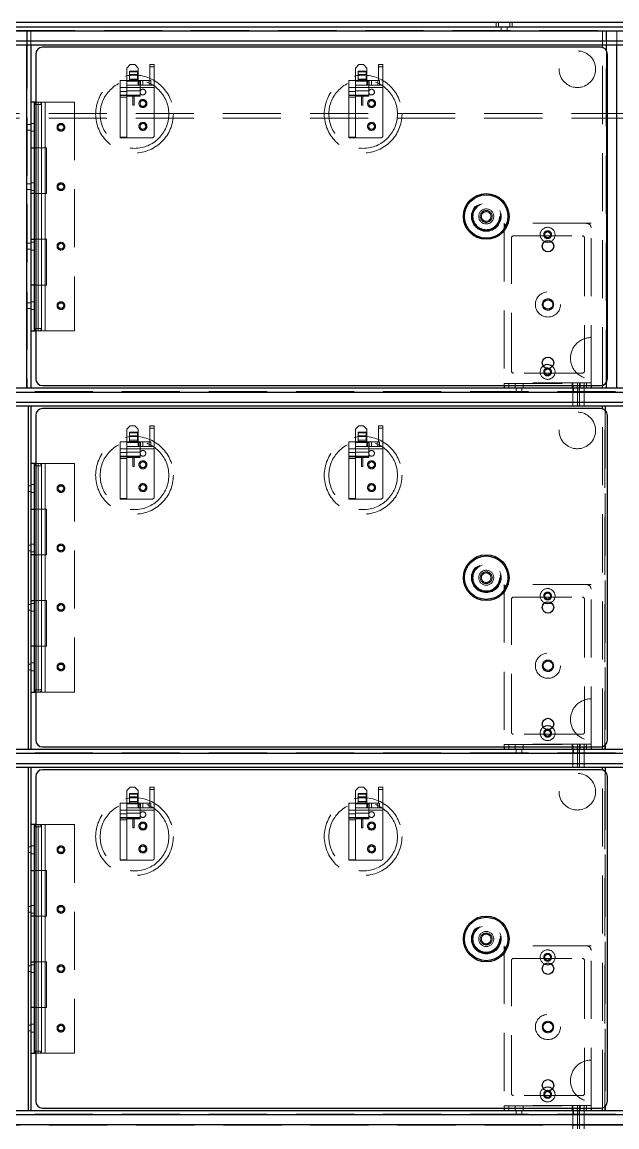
# Model space of a CAD drawing. Header units: millimetres. Extents: x 108 to 5832, y 144 to 4056.
# Drawn here: x 1732 to 1992.1, y 1288.6 to 1771.8 of the extents above; entities that cross this region are included whole.
import ezdxf

# ---------------------------------------------------------------- set-up
doc = ezdxf.new("R2010")
doc.units = ezdxf.units.MM
doc.header["$LTSCALE"] = 20
doc.linetypes.add('HIDDEN', pattern=[1.905, 1.27, -0.635])

msp = doc.modelspace()

# ---------------------------------------------------------------- linework, layer by layer
at = {"color": 7, "linetype": 'Continuous', "lineweight": 25}
for p, q in [((1119.8, 1771.81), (2765.8, 1771.81)), ((1467.8, 1769.81), (2765.8, 1769.81)), ((1469.8, 1761.81), (2759.1, 1761.81)), ((1735.8, 1761.81), (1735.8, 1736.81)), ((1984.95, 1760.81), (1740.95, 1760.81)), ((1985.8, 1760.69), (1985.8, 1761.81)), ((1737.95, 1757.81), (1737.95, 1615.81)), ((1987.95, 1615.81), (1987.95, 1757.81)), ((1735.8, 1736.81), (1735.8, 1716.81)), ((1737.95, 1736.81), (1735.8, 1736.81)), ((1735.8, 1716.81), (1737.95, 1716.81)), ((1735.8, 1716.81), (1735.8, 1696.81)), ((1735.8, 1696.81), (1735.8, 1676.81)), ((1737.95, 1696.81), (1735.8, 1696.81)), ((1735.8, 1676.81), (1737.95, 1676.81)), ((1735.8, 1676.81), (1735.8, 1656.81)), ((1735.8, 1656.81), (1735.8, 1636.81)), ((1737.95, 1656.81), (1735.8, 1656.81)), ((1735.8, 1636.81), (1737.95, 1636.81)), ((1735.8, 1636.81), (1735.8, 1611.81)), ((1469.8, 1611.81), (2759.8, 1611.81)), ((1469.8, 1610.01), (2759.8, 1610.01)), ((1740.95, 1612.81), (1984.95, 1612.81)), ((1942.8, 1612.81), (1942.8, 1611.81)), ((1972.8, 1612.81), (1972.8, 1611.81)), ((1974.8, 1611.81), (1974.8, 1612.81)), ((1975.8, 1612.81), (1975.8, 1611.81)), ((1977.8, 1611.81), (1977.8, 1612.81)), ((1980.8, 1612.81), (1980.8, 1611.81)), ((1985.8, 1611.81), (1985.8, 1612.94)), ((1469.8, 1605.61), (2759.8, 1605.61)), ((2759.8, 1603.81), (1469.8, 1603.81)), ((1734.6, 1603.81), (1734.6, 1453.81)), ((1735.8, 1603.81), (1735.8, 1578.81)), ((1737.95, 1599.81), (1737.95, 1457.81)), ((1984.95, 1602.81), (1740.95, 1602.81)), ((1985.8, 1602.69), (1985.8, 1603.81)), ((1987.95, 1457.81), (1987.95, 1599.81)), ((1735.8, 1578.81), (1735.8, 1558.81)), ((1737.95, 1578.81), (1735.8, 1578.81)), ((1735.8, 1558.81), (1737.95, 1558.81)), ((1735.8, 1558.81), (1735.8, 1538.81)), ((1735.8, 1538.81), (1735.8, 1518.81)), ((1737.95, 1538.81), (1735.8, 1538.81)), ((1735.8, 1518.81), (1737.95, 1518.81)), ((1735.8, 1518.81), (1735.8, 1498.81)), ((1735.8, 1498.81), (1735.8, 1478.81)), ((1737.95, 1498.81), (1735.8, 1498.81)), ((1735.8, 1478.81), (1737.95, 1478.81)), ((1735.8, 1478.81), (1735.8, 1453.81)), ((1740.95, 1454.81), (1984.95, 1454.81)), ((1942.8, 1454.81), (1942.8, 1453.81)), ((1972.8, 1454.81), (1972.8, 1453.81)), ((1974.8, 1453.81), (1974.8, 1454.81)), ((1975.8, 1454.81), (1975.8, 1453.81)), ((1977.8, 1453.81), (1977.8, 1454.81)), ((1980.8, 1454.81), (1980.8, 1453.81)), ((1985.8, 1453.81), (1985.8, 1454.94)), ((1469.8, 1453.81), (2759.8, 1453.81)), ((1469.8, 1452.01), (2759.8, 1452.01)), ((1469.8, 1447.61), (2759.8, 1447.61)), ((2759.8, 1445.81), (1469.8, 1445.81)), ((1734.6, 1445.81), (1734.6, 1295.81)), ((1735.8, 1445.81), (1735.8, 1420.81)), ((1984.95, 1444.81), (1740.95, 1444.81)), ((1985.8, 1444.69), (1985.8, 1445.81)), ((1737.95, 1441.81), (1737.95, 1299.81)), ((1987.95, 1299.81), (1987.95, 1441.81)), ((1735.8, 1420.81), (1735.8, 1400.81)), ((1737.95, 1420.81), (1735.8, 1420.81)), ((1735.8, 1400.81), (1737.95, 1400.81)), ((1735.8, 1400.81), (1735.8, 1380.81)), ((1735.8, 1380.81), (1735.8, 1360.81)), ((1737.95, 1380.81), (1735.8, 1380.81)), ((1735.8, 1360.81), (1737.95, 1360.81)), ((1735.8, 1360.81), (1735.8, 1340.81)), ((1735.8, 1340.81), (1735.8, 1320.81)), ((1737.95, 1340.81), (1735.8, 1340.81)), ((1735.8, 1320.81), (1737.95, 1320.81)), ((1735.8, 1320.81), (1735.8, 1295.81)), ((1469.8, 1295.81), (2759.8, 1295.81)), ((1740.95, 1296.81), (1984.95, 1296.81)), ((1942.8, 1296.81), (1942.8, 1295.81)), ((1972.8, 1296.81), (1972.8, 1295.81)), ((1974.8, 1295.81), (1974.8, 1296.81)), ((1975.8, 1296.81), (1975.8, 1295.81)), ((1977.8, 1295.81), (1977.8, 1296.81)), ((1980.8, 1296.81), (1980.8, 1295.81)), ((1985.8, 1295.81), (1985.8, 1296.94)), ((1469.8, 1294.01), (2759.8, 1294.01)), ((1469.8, 1289.61), (2759.8, 1289.61))]:
    msp.add_line(p, q, dxfattribs=at)
at = {"color": 1, "linetype": 'HIDDEN', "lineweight": 18}
for p, q in [((1939.3, 1771.81), (1939.3, 1769.81)), ((1940.3, 1771.81), (1940.3, 1769.81)), ((1941.55, 1769.81), (1941.55, 1768.21)), ((1944.05, 1768.21), (1944.05, 1769.81)), ((1945.3, 1769.81), (1945.3, 1771.81)), ((1946.3, 1769.81), (1946.3, 1771.81)), ((1057.8, 1767.81), (2727.8, 1767.81)), ((1119.6, 1768.01), (2766, 1768.01)), ((1120.11, 1768.21), (2765.5, 1768.21)), ((2765.3, 1768.01), (1120.31, 1768.01)), ((1734, 1611.81), (1734, 1768.21)), ((1734, 1761.81), (1734, 1768.21)), ((1734.2, 1768.21), (1734.2, 1611.81)), ((1735.8, 1768.21), (1735.8, 1761.81)), ((1985.8, 1761.81), (1985.8, 1768.21)), ((1987.4, 1611.81), (1987.4, 1768.21)), ((1987.6, 1768.21), (1987.6, 1611.81)), ((1987.6, 1761.81), (1987.6, 1768.21)), ((1992, 1611.81), (1992, 1768.21)), ((1992, 1761.81), (1992, 1768.21)), ((1126.51, 1763.61), (2759.1, 1763.61)), ((2759.1, 1763.41), (1126.51, 1763.41)), ((1985.8, 1612.94), (1985.8, 1760.69)), ((1987.6, 1614.41), (1987.6, 1759.22)), ((1779.3, 1753.21), (1777.8, 1751.71)), ((1777.8, 1751.71), (1777.8, 1744.21)), ((1778.9, 1750.41), (1782.5, 1750.41)), ((1778.9, 1750.12), (1778.9, 1750.41)), ((1778.9, 1750.12), (1782.5, 1750.12)), ((1778.9, 1748.91), (1778.9, 1750.12)), ((1779.3, 1753.21), (1781.3, 1753.21)), ((1782.8, 1751.71), (1781.3, 1753.21)), ((1782.5, 1750.12), (1782.5, 1750.41)), ((1782.5, 1748.91), (1782.5, 1750.12)), ((1782.8, 1751.71), (1782.8, 1744.21)), ((1787.8, 1752.21), (1787.8, 1753.21)), ((1787.8, 1753.21), (1789.8, 1753.21)), ((1787.8, 1746.21), (1787.8, 1752.21)), ((1789.8, 1752.21), (1787.8, 1752.21)), ((1789.8, 1753.21), (1789.8, 1752.21)), ((1789.8, 1744.21), (1789.8, 1752.21)), ((1879.3, 1753.21), (1877.8, 1751.71)), ((1877.8, 1751.71), (1877.8, 1744.21)), ((1878.9, 1750.41), (1882.5, 1750.41)), ((1878.9, 1750.12), (1878.9, 1750.41)), ((1878.9, 1750.12), (1882.5, 1750.12)), ((1878.9, 1748.91), (1878.9, 1750.12)), ((1879.3, 1753.21), (1881.3, 1753.21)), ((1882.8, 1751.71), (1881.3, 1753.21)), ((1882.5, 1750.12), (1882.5, 1750.41)), ((1882.5, 1748.91), (1882.5, 1750.12)), ((1882.8, 1751.71), (1882.8, 1744.21)), ((1887.8, 1752.21), (1887.8, 1753.21)), ((1887.8, 1753.21), (1889.8, 1753.21)), ((1889.8, 1752.21), (1887.8, 1752.21)), ((1887.8, 1746.21), (1887.8, 1752.21)), ((1889.8, 1753.21), (1889.8, 1752.21)), ((1889.8, 1744.21), (1889.8, 1752.21)), ((1774.8, 1746.21), (1774.8, 1739.68)), ((1777.8, 1746.21), (1774.8, 1746.21)), ((1782.8, 1746.21), (1777.8, 1746.21)), ((1777.8, 1745.91), (1783.6, 1745.91)), ((1778.9, 1748.62), (1778.9, 1748.91)), ((1778.9, 1748.91), (1782.5, 1748.91)), ((1778.9, 1748.62), (1782.5, 1748.62)), ((1778.9, 1746.15), (1778.9, 1748.62)), ((1782.5, 1746.91), (1778.9, 1746.91)), ((1778.9, 1746.41), (1782.5, 1746.41)), ((1778.9, 1746.15), (1782.5, 1746.15)), ((1778.9, 1745.91), (1778.9, 1746.15)), ((1782.5, 1748.62), (1782.5, 1748.91)), ((1782.5, 1746.15), (1782.5, 1748.62)), ((1782.5, 1745.91), (1782.5, 1746.15)), ((1782.8, 1746.21), (1782.97, 1746.21)), ((1782.97, 1746.21), (1782.97, 1744.21)), ((1782.97, 1746.21), (1787.51, 1746.21)), ((1783.6, 1739.91), (1783.6, 1745.91)), ((1783.8, 1746.21), (1783.8, 1744.21)), ((1784.8, 1744.21), (1784.8, 1746.21)), ((1787.51, 1744.21), (1787.51, 1746.21)), ((1787.51, 1746.21), (1788.34, 1746.21)), ((1788.34, 1746.21), (1788.34, 1744.21)), ((1874.8, 1746.21), (1874.8, 1739.68)), ((1877.8, 1746.21), (1874.8, 1746.21)), ((1882.8, 1746.21), (1877.8, 1746.21)), ((1877.8, 1745.91), (1883.6, 1745.91)), ((1878.9, 1748.62), (1878.9, 1748.91)), ((1878.9, 1748.91), (1882.5, 1748.91)), ((1878.9, 1748.62), (1882.5, 1748.62)), ((1878.9, 1746.15), (1878.9, 1748.62)), ((1882.5, 1746.91), (1878.9, 1746.91)), ((1878.9, 1746.41), (1882.5, 1746.41)), ((1878.9, 1746.15), (1882.5, 1746.15)), ((1878.9, 1745.91), (1878.9, 1746.15)), ((1882.5, 1748.62), (1882.5, 1748.91)), ((1882.5, 1746.15), (1882.5, 1748.62)), ((1882.5, 1745.91), (1882.5, 1746.15)), ((1882.8, 1746.21), (1882.97, 1746.21)), ((1882.97, 1746.21), (1882.97, 1744.21)), ((1882.97, 1746.21), (1887.51, 1746.21)), ((1883.6, 1739.91), (1883.6, 1745.91)), ((1883.8, 1746.21), (1883.8, 1744.21)), ((1884.8, 1744.21), (1884.8, 1746.21)), ((1887.51, 1744.21), (1887.51, 1746.21)), ((1887.51, 1746.21), (1888.34, 1746.21)), ((1888.34, 1746.21), (1888.34, 1744.21)), ((1774.8, 1743.21), (1777.8, 1743.21)), ((1777.8, 1741.51), (1774.8, 1741.51)), ((1774.8, 1739.91), (1777.8, 1739.91)), ((1774.8, 1739.68), (1777.8, 1739.68)), ((1774.8, 1738.91), (1774.8, 1739.68)), ((1777.8, 1744.21), (1782.8, 1744.21)), ((1777.8, 1739.68), (1777.8, 1744.21)), ((1789.8, 1743.21), (1777.8, 1743.21)), ((1783.6, 1741.76), (1777.8, 1741.76)), ((1777.8, 1739.91), (1783.6, 1739.91)), ((1777.8, 1739.68), (1777.8, 1738.91)), ((1777.8, 1739.66), (1783.6, 1739.66)), ((1780.4, 1735.41), (1780.4, 1739.91)), ((1781, 1735.41), (1781, 1739.91)), ((1782.97, 1744.21), (1782.8, 1744.21)), ((1787.51, 1744.21), (1782.97, 1744.21)), ((1783.6, 1739.41), (1783.6, 1739.91)), ((1788.34, 1744.21), (1787.51, 1744.21)), ((1789.8, 1744.21), (1788.34, 1744.21)), ((1789.8, 1744.21), (1789.8, 1743.21)), ((1789.8, 1722.21), (1789.8, 1743.21)), ((1874.8, 1743.21), (1877.8, 1743.21)), ((1877.8, 1741.51), (1874.8, 1741.51)), ((1874.8, 1739.91), (1877.8, 1739.91)), ((1874.8, 1739.68), (1877.8, 1739.68)), ((1874.8, 1738.91), (1874.8, 1739.68)), ((1877.8, 1744.21), (1882.8, 1744.21)), ((1877.8, 1739.68), (1877.8, 1744.21)), ((1889.8, 1743.21), (1877.8, 1743.21)), ((1883.6, 1741.76), (1877.8, 1741.76)), ((1877.8, 1739.91), (1883.6, 1739.91)), ((1877.8, 1739.68), (1877.8, 1738.91)), ((1877.8, 1739.66), (1883.6, 1739.66)), ((1880.4, 1735.41), (1880.4, 1739.91)), ((1881, 1735.41), (1881, 1739.91)), ((1882.97, 1744.21), (1882.8, 1744.21)), ((1887.51, 1744.21), (1882.97, 1744.21)), ((1883.6, 1739.41), (1883.6, 1739.91)), ((1888.34, 1744.21), (1887.51, 1744.21)), ((1889.8, 1744.21), (1888.34, 1744.21)), ((1889.8, 1744.21), (1889.8, 1743.21)), ((1889.8, 1722.21), (1889.8, 1743.21)), ((1737.3, 1736.81), (1737.3, 1716.81)), ((1737.45, 1736.81), (1737.45, 1716.81)), ((1737.45, 1735.81), (1740.45, 1735.81)), ((1737.45, 1735.81), (1737.45, 1637.81)), ((1738.95, 1736.81), (1737.95, 1736.81)), ((1738.95, 1716.81), (1738.95, 1736.81)), ((1738.95, 1736.81), (1754.95, 1736.81)), ((1740.45, 1716.81), (1740.45, 1736.81)), ((1740.45, 1637.81), (1740.45, 1735.81)), ((1742.1, 1716.81), (1742.1, 1736.81)), ((1754.95, 1736.81), (1754.95, 1636.81)), ((1777.8, 1738.91), (1774.8, 1738.91)), ((1774.8, 1721.45), (1774.8, 1738.91)), ((1783.6, 1739.41), (1777.8, 1739.41)), ((1777.8, 1721.45), (1777.8, 1738.91)), ((1780.4, 1735.41), (1781, 1735.41)), ((1877.8, 1738.91), (1874.8, 1738.91)), ((1874.8, 1721.45), (1874.8, 1738.91)), ((1883.6, 1739.41), (1877.8, 1739.41)), ((1877.8, 1721.45), (1877.8, 1738.91)), ((1880.4, 1735.41), (1881, 1735.41)), ((1057.8, 1731.81), (2727.8, 1731.81)), ((1057.8, 1729.81), (2727.8, 1729.81)), ((1735.8, 1727.06), (1734.2, 1727.06)), ((1737.3, 1727.51), (1735.8, 1727.51)), ((1734.2, 1724.56), (1735.8, 1724.56)), ((1735.8, 1724.11), (1737.3, 1724.11)), ((1774.8, 1721.45), (1777.8, 1721.45)), ((1774.8, 1721.21), (1774.8, 1721.45)), ((1777.8, 1721.21), (1774.8, 1721.21)), ((1777.8, 1721.45), (1777.8, 1721.21)), ((1777.8, 1721.21), (1788.8, 1721.21)), ((1874.8, 1721.45), (1877.8, 1721.45)), ((1874.8, 1721.21), (1874.8, 1721.45)), ((1877.8, 1721.21), (1874.8, 1721.21)), ((1877.8, 1721.45), (1877.8, 1721.21)), ((1877.8, 1721.21), (1888.8, 1721.21)), ((1737.3, 1716.81), (1737.3, 1696.81)), ((1737.45, 1716.81), (1737.45, 1696.81)), ((1737.95, 1716.81), (1738.95, 1716.81)), ((1742.6, 1716.81), (1738.95, 1716.81)), ((1738.95, 1696.81), (1738.95, 1716.81)), ((1740.45, 1696.81), (1740.45, 1716.81)), ((1742.1, 1696.81), (1742.1, 1716.81)), ((1742.6, 1696.81), (1742.6, 1716.81)), ((1735.8, 1701.06), (1734.2, 1701.06)), ((1737.3, 1701.51), (1735.8, 1701.51)), ((1734.2, 1698.56), (1735.8, 1698.56)), ((1735.8, 1698.11), (1737.3, 1698.11)), ((1737.3, 1696.81), (1737.3, 1676.81)), ((1737.45, 1696.81), (1737.45, 1676.81)), ((1738.95, 1696.81), (1737.95, 1696.81)), ((1738.95, 1676.81), (1738.95, 1696.81)), ((1738.95, 1696.81), (1742.6, 1696.81)), ((1740.45, 1676.81), (1740.45, 1696.81)), ((1742.1, 1676.81), (1742.1, 1696.81)), ((1942.8, 1683.81), (1942.8, 1613.81)), ((1980.8, 1683.81), (1942.8, 1683.81)), ((1980.8, 1613.81), (1980.8, 1683.81)), ((1737.3, 1676.81), (1737.3, 1656.81)), ((1737.45, 1676.81), (1737.45, 1656.81)), ((1737.95, 1676.81), (1738.95, 1676.81)), ((1742.6, 1676.81), (1738.95, 1676.81)), ((1738.95, 1656.81), (1738.95, 1676.81)), ((1740.45, 1656.81), (1740.45, 1676.81)), ((1742.1, 1656.81), (1742.1, 1676.81)), ((1742.6, 1656.81), (1742.6, 1676.81)), ((1945.95, 1619.31), (1945.95, 1677.31)), ((1946.95, 1678.31), (1976.95, 1678.31)), ((1977.95, 1677.31), (1977.95, 1619.31)), ((1735.8, 1675.06), (1734.2, 1675.06)), ((1734.2, 1672.56), (1735.8, 1672.56)), ((1737.3, 1675.51), (1735.8, 1675.51)), ((1735.8, 1672.11), (1737.3, 1672.11)), ((1737.3, 1656.81), (1737.3, 1636.81)), ((1737.45, 1656.81), (1737.45, 1636.81)), ((1738.95, 1656.81), (1737.95, 1656.81)), ((1738.95, 1636.81), (1738.95, 1656.81)), ((1738.95, 1656.81), (1742.6, 1656.81)), ((1740.45, 1636.81), (1740.45, 1656.81)), ((1742.1, 1636.81), (1742.1, 1656.81)), ((1735.8, 1649.06), (1734.2, 1649.06)), ((1737.3, 1649.51), (1735.8, 1649.51)), ((1734.2, 1646.56), (1735.8, 1646.56)), ((1735.8, 1646.11), (1737.3, 1646.11)), ((1740.45, 1637.81), (1737.45, 1637.81)), ((1737.95, 1636.81), (1738.95, 1636.81)), ((1754.95, 1636.81), (1738.95, 1636.81)), ((1980.8, 1614.01), (1942.8, 1614.01)), ((1976.95, 1618.31), (1946.95, 1618.31)), ((1470.8, 1610.21), (2759.8, 1610.21)), ((2759.8, 1610.01), (1470.8, 1610.01)), ((1942.8, 1613.81), (1980.8, 1613.81)), ((1942.8, 1613.81), (1942.8, 1612.81)), ((1944.8, 1611.81), (1944.8, 1613.81)), ((1947.55, 1613.81), (1947.55, 1611.81)), ((1948.05, 1611.81), (1948.05, 1610.21)), ((1950.55, 1610.21), (1950.55, 1611.81)), ((1951.05, 1611.81), (1951.05, 1613.81)), ((1972.55, 1613.81), (1972.55, 1611.81)), ((1972.8, 1613.81), (1972.8, 1612.81)), ((1972.8, 1611.81), (1972.8, 1603.81)), ((1973.05, 1611.81), (1973.05, 1610.21)), ((1974.8, 1612.81), (1974.8, 1613.81)), ((1974.8, 1603.81), (1974.8, 1611.81)), ((1975.55, 1610.21), (1975.55, 1611.81)), ((1975.8, 1613.81), (1975.8, 1612.81)), ((1975.8, 1611.81), (1975.8, 1603.81)), ((1976.05, 1611.81), (1976.05, 1613.81)), ((1977.8, 1612.81), (1977.8, 1613.81)), ((1977.8, 1603.81), (1977.8, 1611.81)), ((1978.8, 1613.81), (1978.8, 1611.81)), ((1980.8, 1613.81), (1980.8, 1612.81)), ((1470.8, 1605.61), (2759.8, 1605.61)), ((2759.8, 1605.41), (1470.8, 1605.41)), ((1734.6, 1453.81), (1734.6, 1603.81)), ((1734.8, 1603.81), (1734.8, 1453.81)), ((1985.8, 1454.94), (1985.8, 1602.69)), ((1986.8, 1453.81), (1986.8, 1603.81)), ((1987, 1603.81), (1987, 1453.81)), ((1987, 1602), (1987, 1455.62)), ((1779.3, 1595.21), (1777.8, 1593.71)), ((1779.3, 1595.21), (1781.3, 1595.21)), ((1782.8, 1593.71), (1781.3, 1595.21)), ((1787.8, 1594.21), (1787.8, 1595.21)), ((1787.8, 1595.21), (1789.8, 1595.21)), ((1789.8, 1595.21), (1789.8, 1594.21)), ((1879.3, 1595.21), (1877.8, 1593.71)), ((1879.3, 1595.21), (1881.3, 1595.21)), ((1882.8, 1593.71), (1881.3, 1595.21)), ((1887.8, 1594.21), (1887.8, 1595.21)), ((1887.8, 1595.21), (1889.8, 1595.21)), ((1889.8, 1595.21), (1889.8, 1594.21)), ((1777.8, 1593.71), (1777.8, 1586.21)), ((1778.9, 1592.41), (1782.5, 1592.41)), ((1778.9, 1592.12), (1778.9, 1592.41)), ((1778.9, 1592.12), (1782.5, 1592.12)), ((1778.9, 1590.91), (1778.9, 1592.12)), ((1778.9, 1590.91), (1782.5, 1590.91)), ((1778.9, 1590.62), (1778.9, 1590.91)), ((1778.9, 1590.62), (1782.5, 1590.62)), ((1778.9, 1588.15), (1778.9, 1590.62)), ((1782.5, 1592.12), (1782.5, 1592.41)), ((1782.5, 1590.91), (1782.5, 1592.12)), ((1782.5, 1590.62), (1782.5, 1590.91)), ((1782.5, 1588.15), (1782.5, 1590.62)), ((1782.8, 1593.71), (1782.8, 1586.21)), ((1789.8, 1594.21), (1787.8, 1594.21)), ((1787.8, 1588.21), (1787.8, 1594.21)), ((1789.8, 1586.21), (1789.8, 1594.21)), ((1877.8, 1593.71), (1877.8, 1586.21)), ((1878.9, 1592.41), (1882.5, 1592.41)), ((1878.9, 1592.12), (1878.9, 1592.41)), ((1878.9, 1592.12), (1882.5, 1592.12)), ((1878.9, 1590.91), (1878.9, 1592.12)), ((1878.9, 1590.91), (1882.5, 1590.91)), ((1878.9, 1590.62), (1878.9, 1590.91)), ((1878.9, 1590.62), (1882.5, 1590.62)), ((1878.9, 1588.15), (1878.9, 1590.62)), ((1882.5, 1592.12), (1882.5, 1592.41)), ((1882.5, 1590.91), (1882.5, 1592.12)), ((1882.5, 1590.62), (1882.5, 1590.91)), ((1882.5, 1588.15), (1882.5, 1590.62)), ((1882.8, 1593.71), (1882.8, 1586.21)), ((1887.8, 1588.21), (1887.8, 1594.21)), ((1889.8, 1594.21), (1887.8, 1594.21)), ((1889.8, 1586.21), (1889.8, 1594.21)), ((1774.8, 1588.21), (1774.8, 1581.68)), ((1777.8, 1588.21), (1774.8, 1588.21)), ((1774.8, 1585.21), (1777.8, 1585.21)), ((1782.8, 1588.21), (1777.8, 1588.21)), ((1777.8, 1587.91), (1783.6, 1587.91)), ((1777.8, 1586.21), (1782.8, 1586.21)), ((1777.8, 1581.68), (1777.8, 1586.21)), ((1789.8, 1585.21), (1777.8, 1585.21)), ((1782.5, 1588.91), (1778.9, 1588.91)), ((1778.9, 1588.41), (1782.5, 1588.41)), ((1778.9, 1588.15), (1782.5, 1588.15)), ((1778.9, 1587.91), (1778.9, 1588.15)), ((1782.5, 1587.91), (1782.5, 1588.15)), ((1782.8, 1588.21), (1782.97, 1588.21)), ((1782.97, 1586.21), (1782.8, 1586.21)), ((1782.97, 1588.21), (1782.97, 1586.21)), ((1782.97, 1588.21), (1787.51, 1588.21)), ((1787.51, 1586.21), (1782.97, 1586.21)), ((1783.6, 1581.91), (1783.6, 1587.91)), ((1783.8, 1588.21), (1783.8, 1586.21)), ((1784.8, 1586.21), (1784.8, 1588.21)), ((1787.51, 1586.21), (1787.51, 1588.21)), ((1787.51, 1588.21), (1788.34, 1588.21)), ((1788.34, 1586.21), (1787.51, 1586.21)), ((1788.34, 1588.21), (1788.34, 1586.21)), ((1789.8, 1586.21), (1788.34, 1586.21)), ((1789.8, 1586.21), (1789.8, 1585.21)), ((1789.8, 1564.21), (1789.8, 1585.21)), ((1874.8, 1588.21), (1874.8, 1581.68)), ((1877.8, 1588.21), (1874.8, 1588.21)), ((1874.8, 1585.21), (1877.8, 1585.21)), ((1882.8, 1588.21), (1877.8, 1588.21)), ((1877.8, 1587.91), (1883.6, 1587.91)), ((1877.8, 1586.21), (1882.8, 1586.21)), ((1877.8, 1581.68), (1877.8, 1586.21)), ((1889.8, 1585.21), (1877.8, 1585.21)), ((1882.5, 1588.91), (1878.9, 1588.91)), ((1878.9, 1588.41), (1882.5, 1588.41)), ((1878.9, 1588.15), (1882.5, 1588.15)), ((1878.9, 1587.91), (1878.9, 1588.15)), ((1882.5, 1587.91), (1882.5, 1588.15)), ((1882.8, 1588.21), (1882.97, 1588.21)), ((1882.97, 1586.21), (1882.8, 1586.21)), ((1882.97, 1588.21), (1882.97, 1586.21)), ((1882.97, 1588.21), (1887.51, 1588.21)), ((1887.51, 1586.21), (1882.97, 1586.21)), ((1883.6, 1581.91), (1883.6, 1587.91)), ((1883.8, 1588.21), (1883.8, 1586.21)), ((1884.8, 1586.21), (1884.8, 1588.21)), ((1887.51, 1586.21), (1887.51, 1588.21)), ((1887.51, 1588.21), (1888.34, 1588.21)), ((1888.34, 1586.21), (1887.51, 1586.21)), ((1888.34, 1588.21), (1888.34, 1586.21)), ((1889.8, 1586.21), (1888.34, 1586.21)), ((1889.8, 1586.21), (1889.8, 1585.21)), ((1889.8, 1564.21), (1889.8, 1585.21)), ((1777.8, 1583.51), (1774.8, 1583.51)), ((1774.8, 1581.91), (1777.8, 1581.91)), ((1774.8, 1581.68), (1777.8, 1581.68)), ((1774.8, 1580.91), (1774.8, 1581.68)), ((1777.8, 1580.91), (1774.8, 1580.91)), ((1774.8, 1563.45), (1774.8, 1580.91)), ((1783.6, 1583.76), (1777.8, 1583.76)), ((1777.8, 1581.91), (1783.6, 1581.91)), ((1777.8, 1581.68), (1777.8, 1580.91)), ((1777.8, 1581.66), (1783.6, 1581.66)), ((1783.6, 1581.41), (1777.8, 1581.41)), ((1777.8, 1563.45), (1777.8, 1580.91)), ((1780.4, 1577.41), (1780.4, 1581.91)), ((1781, 1577.41), (1781, 1581.91)), ((1783.6, 1581.41), (1783.6, 1581.91)), ((1877.8, 1583.51), (1874.8, 1583.51)), ((1874.8, 1581.91), (1877.8, 1581.91)), ((1874.8, 1581.68), (1877.8, 1581.68)), ((1874.8, 1580.91), (1874.8, 1581.68)), ((1877.8, 1580.91), (1874.8, 1580.91)), ((1874.8, 1563.45), (1874.8, 1580.91)), ((1883.6, 1583.76), (1877.8, 1583.76)), ((1877.8, 1581.91), (1883.6, 1581.91)), ((1877.8, 1581.68), (1877.8, 1580.91)), ((1877.8, 1581.66), (1883.6, 1581.66)), ((1883.6, 1581.41), (1877.8, 1581.41)), ((1877.8, 1563.45), (1877.8, 1580.91)), ((1880.4, 1577.41), (1880.4, 1581.91)), ((1881, 1577.41), (1881, 1581.91)), ((1883.6, 1581.41), (1883.6, 1581.91)), ((1737.3, 1578.81), (1737.3, 1558.81)), ((1737.45, 1578.81), (1737.45, 1558.81)), ((1737.45, 1577.81), (1740.45, 1577.81)), ((1737.45, 1577.81), (1737.45, 1479.81)), ((1738.95, 1578.81), (1737.95, 1578.81)), ((1738.95, 1558.81), (1738.95, 1578.81)), ((1738.95, 1578.81), (1754.95, 1578.81)), ((1740.45, 1558.81), (1740.45, 1578.81)), ((1740.45, 1479.81), (1740.45, 1577.81)), ((1742.1, 1558.81), (1742.1, 1578.81)), ((1754.95, 1578.81), (1754.95, 1478.81)), ((1780.4, 1577.41), (1781, 1577.41)), ((1880.4, 1577.41), (1881, 1577.41)), ((1735.8, 1569.06), (1734.8, 1569.06)), ((1734.8, 1566.56), (1735.8, 1566.56)), ((1737.3, 1569.51), (1735.8, 1569.51)), ((1735.8, 1566.11), (1737.3, 1566.11)), ((1774.8, 1563.45), (1777.8, 1563.45)), ((1774.8, 1563.21), (1774.8, 1563.45)), ((1777.8, 1563.21), (1774.8, 1563.21)), ((1777.8, 1563.45), (1777.8, 1563.21)), ((1777.8, 1563.21), (1788.8, 1563.21)), ((1874.8, 1563.45), (1877.8, 1563.45)), ((1874.8, 1563.21), (1874.8, 1563.45)), ((1877.8, 1563.21), (1874.8, 1563.21)), ((1877.8, 1563.45), (1877.8, 1563.21)), ((1877.8, 1563.21), (1888.8, 1563.21)), ((1737.3, 1558.81), (1737.3, 1538.81)), ((1737.45, 1558.81), (1737.45, 1538.81)), ((1737.95, 1558.81), (1738.95, 1558.81)), ((1742.6, 1558.81), (1738.95, 1558.81)), ((1738.95, 1538.81), (1738.95, 1558.81)), ((1740.45, 1538.81), (1740.45, 1558.81)), ((1742.1, 1538.81), (1742.1, 1558.81)), ((1742.6, 1538.81), (1742.6, 1558.81)), ((1735.8, 1543.06), (1734.8, 1543.06)), ((1737.3, 1543.51), (1735.8, 1543.51)), ((1734.8, 1540.56), (1735.8, 1540.56)), ((1735.8, 1540.11), (1737.3, 1540.11)), ((1737.3, 1538.81), (1737.3, 1518.81)), ((1737.45, 1538.81), (1737.45, 1518.81)), ((1738.95, 1538.81), (1737.95, 1538.81)), ((1738.95, 1518.81), (1738.95, 1538.81)), ((1738.95, 1538.81), (1742.6, 1538.81)), ((1740.45, 1518.81), (1740.45, 1538.81)), ((1742.1, 1518.81), (1742.1, 1538.81)), ((1942.8, 1525.81), (1942.8, 1455.81)), ((1980.8, 1525.81), (1942.8, 1525.81)), ((1980.8, 1455.81), (1980.8, 1525.81)), ((1737.3, 1517.51), (1735.8, 1517.51)), ((1737.3, 1518.81), (1737.3, 1498.81)), ((1737.45, 1518.81), (1737.45, 1498.81)), ((1737.95, 1518.81), (1738.95, 1518.81)), ((1742.6, 1518.81), (1738.95, 1518.81)), ((1738.95, 1498.81), (1738.95, 1518.81)), ((1740.45, 1498.81), (1740.45, 1518.81)), ((1742.1, 1498.81), (1742.1, 1518.81)), ((1742.6, 1498.81), (1742.6, 1518.81)), ((1945.95, 1461.31), (1945.95, 1519.31)), ((1946.95, 1520.31), (1976.95, 1520.31)), ((1977.95, 1519.31), (1977.95, 1461.31)), ((1735.8, 1517.06), (1734.8, 1517.06)), ((1734.8, 1514.56), (1735.8, 1514.56)), ((1735.8, 1514.11), (1737.3, 1514.11)), ((1737.3, 1498.81), (1737.3, 1478.81)), ((1737.45, 1498.81), (1737.45, 1478.81)), ((1738.95, 1498.81), (1737.95, 1498.81)), ((1738.95, 1478.81), (1738.95, 1498.81)), ((1738.95, 1498.81), (1742.6, 1498.81)), ((1740.45, 1478.81), (1740.45, 1498.81)), ((1742.1, 1478.81), (1742.1, 1498.81)), ((1735.8, 1491.06), (1734.8, 1491.06)), ((1734.8, 1488.56), (1735.8, 1488.56)), ((1737.3, 1491.51), (1735.8, 1491.51)), ((1735.8, 1488.11), (1737.3, 1488.11)), ((1740.45, 1479.81), (1737.45, 1479.81)), ((1737.95, 1478.81), (1738.95, 1478.81)), ((1754.95, 1478.81), (1738.95, 1478.81)), ((1976.95, 1460.31), (1946.95, 1460.31)), ((1980.8, 1456.01), (1942.8, 1456.01)), ((1942.8, 1455.81), (1980.8, 1455.81)), ((1942.8, 1455.81), (1942.8, 1454.81)), ((1944.8, 1453.81), (1944.8, 1455.81)), ((1947.55, 1455.81), (1947.55, 1453.81)), ((1951.05, 1453.81), (1951.05, 1455.81)), ((1972.55, 1455.81), (1972.55, 1453.81)), ((1972.8, 1455.81), (1972.8, 1454.81)), ((1974.8, 1454.81), (1974.8, 1455.81)), ((1975.8, 1455.81), (1975.8, 1454.81)), ((1976.05, 1453.81), (1976.05, 1455.81)), ((1977.8, 1454.81), (1977.8, 1455.81)), ((1978.8, 1455.81), (1978.8, 1453.81)), ((1980.8, 1455.81), (1980.8, 1454.81)), ((1470.8, 1452.21), (2759.8, 1452.21)), ((2759.8, 1452.01), (1470.8, 1452.01)), ((1948.05, 1453.81), (1948.05, 1452.21)), ((1950.55, 1452.21), (1950.55, 1453.81)), ((1972.8, 1453.81), (1972.8, 1445.81)), ((1973.05, 1453.81), (1973.05, 1452.21)), ((1974.8, 1445.81), (1974.8, 1453.81)), ((1975.55, 1452.21), (1975.55, 1453.81)), ((1975.8, 1453.81), (1975.8, 1445.81)), ((1977.8, 1445.81), (1977.8, 1453.81)), ((1470.8, 1447.61), (2759.8, 1447.61)), ((2759.8, 1447.41), (1470.8, 1447.41)), ((1734.6, 1295.81), (1734.6, 1445.81)), ((1734.8, 1445.81), (1734.8, 1295.81)), ((1986.8, 1295.81), (1986.8, 1445.81)), ((1987, 1445.81), (1987, 1295.81)), ((1985.8, 1296.94), (1985.8, 1444.69)), ((1987, 1444), (1987, 1297.62)), ((1779.3, 1437.21), (1777.8, 1435.71)), ((1777.8, 1435.71), (1777.8, 1428.21)), ((1779.3, 1437.21), (1781.3, 1437.21)), ((1782.8, 1435.71), (1781.3, 1437.21)), ((1782.8, 1435.71), (1782.8, 1428.21)), ((1787.8, 1436.21), (1787.8, 1437.21)), ((1787.8, 1437.21), (1789.8, 1437.21)), ((1789.8, 1436.21), (1787.8, 1436.21)), ((1787.8, 1430.21), (1787.8, 1436.21)), ((1789.8, 1437.21), (1789.8, 1436.21)), ((1789.8, 1428.21), (1789.8, 1436.21)), ((1879.3, 1437.21), (1877.8, 1435.71)), ((1877.8, 1435.71), (1877.8, 1428.21)), ((1879.3, 1437.21), (1881.3, 1437.21)), ((1882.8, 1435.71), (1881.3, 1437.21)), ((1882.8, 1435.71), (1882.8, 1428.21)), ((1887.8, 1436.21), (1887.8, 1437.21)), ((1887.8, 1437.21), (1889.8, 1437.21)), ((1889.8, 1436.21), (1887.8, 1436.21)), ((1887.8, 1430.21), (1887.8, 1436.21)), ((1889.8, 1437.21), (1889.8, 1436.21)), ((1889.8, 1428.21), (1889.8, 1436.21)), ((1778.9, 1434.41), (1782.5, 1434.41)), ((1778.9, 1434.12), (1778.9, 1434.41)), ((1778.9, 1434.12), (1782.5, 1434.12)), ((1778.9, 1432.91), (1778.9, 1434.12)), ((1778.9, 1432.62), (1778.9, 1432.91)), ((1778.9, 1432.91), (1782.5, 1432.91)), ((1778.9, 1432.62), (1782.5, 1432.62)), ((1778.9, 1430.15), (1778.9, 1432.62)), ((1782.5, 1430.91), (1778.9, 1430.91)), ((1778.9, 1430.41), (1782.5, 1430.41)), ((1782.5, 1434.12), (1782.5, 1434.41)), ((1782.5, 1432.91), (1782.5, 1434.12)), ((1782.5, 1432.62), (1782.5, 1432.91)), ((1782.5, 1430.15), (1782.5, 1432.62)), ((1878.9, 1434.41), (1882.5, 1434.41)), ((1878.9, 1434.12), (1878.9, 1434.41)), ((1878.9, 1434.12), (1882.5, 1434.12)), ((1878.9, 1432.91), (1878.9, 1434.12)), ((1878.9, 1432.91), (1882.5, 1432.91)), ((1878.9, 1432.62), (1878.9, 1432.91)), ((1878.9, 1432.62), (1882.5, 1432.62)), ((1878.9, 1430.15), (1878.9, 1432.62)), ((1882.5, 1430.91), (1878.9, 1430.91)), ((1878.9, 1430.41), (1882.5, 1430.41)), ((1882.5, 1434.12), (1882.5, 1434.41)), ((1882.5, 1432.91), (1882.5, 1434.12)), ((1882.5, 1432.62), (1882.5, 1432.91)), ((1882.5, 1430.15), (1882.5, 1432.62)), ((1774.8, 1430.21), (1774.8, 1423.68)), ((1777.8, 1430.21), (1774.8, 1430.21)), ((1774.8, 1427.21), (1777.8, 1427.21)), ((1777.8, 1425.51), (1774.8, 1425.51)), ((1782.8, 1430.21), (1777.8, 1430.21)), ((1777.8, 1429.91), (1783.6, 1429.91)), ((1777.8, 1428.21), (1782.8, 1428.21)), ((1777.8, 1423.68), (1777.8, 1428.21)), ((1789.8, 1427.21), (1777.8, 1427.21)), ((1783.6, 1425.76), (1777.8, 1425.76)), ((1778.9, 1430.15), (1782.5, 1430.15)), ((1778.9, 1429.91), (1778.9, 1430.15)), ((1782.5, 1429.91), (1782.5, 1430.15)), ((1782.8, 1430.21), (1782.97, 1430.21)), ((1782.97, 1428.21), (1782.8, 1428.21)), ((1782.97, 1430.21), (1782.97, 1428.21)), ((1782.97, 1430.21), (1787.51, 1430.21)), ((1787.51, 1428.21), (1782.97, 1428.21)), ((1783.6, 1423.91), (1783.6, 1429.91)), ((1783.8, 1430.21), (1783.8, 1428.21)), ((1784.8, 1428.21), (1784.8, 1430.21)), ((1787.51, 1428.21), (1787.51, 1430.21)), ((1787.51, 1430.21), (1788.34, 1430.21)), ((1788.34, 1428.21), (1787.51, 1428.21)), ((1788.34, 1430.21), (1788.34, 1428.21)), ((1789.8, 1428.21), (1788.34, 1428.21)), ((1789.8, 1428.21), (1789.8, 1427.21)), ((1789.8, 1406.21), (1789.8, 1427.21)), ((1874.8, 1430.21), (1874.8, 1423.68)), ((1877.8, 1430.21), (1874.8, 1430.21)), ((1874.8, 1427.21), (1877.8, 1427.21)), ((1877.8, 1425.51), (1874.8, 1425.51)), ((1882.8, 1430.21), (1877.8, 1430.21)), ((1877.8, 1429.91), (1883.6, 1429.91)), ((1877.8, 1428.21), (1882.8, 1428.21)), ((1877.8, 1423.68), (1877.8, 1428.21)), ((1889.8, 1427.21), (1877.8, 1427.21)), ((1883.6, 1425.76), (1877.8, 1425.76)), ((1878.9, 1430.15), (1882.5, 1430.15)), ((1878.9, 1429.91), (1878.9, 1430.15)), ((1882.5, 1429.91), (1882.5, 1430.15)), ((1882.8, 1430.21), (1882.97, 1430.21)), ((1882.97, 1428.21), (1882.8, 1428.21)), ((1882.97, 1430.21), (1882.97, 1428.21)), ((1882.97, 1430.21), (1887.51, 1430.21)), ((1887.51, 1428.21), (1882.97, 1428.21)), ((1883.6, 1423.91), (1883.6, 1429.91)), ((1883.8, 1430.21), (1883.8, 1428.21)), ((1884.8, 1428.21), (1884.8, 1430.21)), ((1887.51, 1428.21), (1887.51, 1430.21)), ((1887.51, 1430.21), (1888.34, 1430.21)), ((1888.34, 1428.21), (1887.51, 1428.21)), ((1888.34, 1430.21), (1888.34, 1428.21)), ((1889.8, 1428.21), (1888.34, 1428.21)), ((1889.8, 1428.21), (1889.8, 1427.21)), ((1889.8, 1406.21), (1889.8, 1427.21)), ((1737.3, 1420.81), (1737.3, 1400.81)), ((1737.45, 1420.81), (1737.45, 1400.81)), ((1738.95, 1420.81), (1737.95, 1420.81)), ((1738.95, 1400.81), (1738.95, 1420.81)), ((1738.95, 1420.81), (1754.95, 1420.81)), ((1740.45, 1400.81), (1740.45, 1420.81)), ((1742.1, 1400.81), (1742.1, 1420.81)), ((1754.95, 1420.81), (1754.95, 1320.81)), ((1774.8, 1423.91), (1777.8, 1423.91)), ((1774.8, 1423.68), (1777.8, 1423.68)), ((1774.8, 1422.91), (1774.8, 1423.68)), ((1777.8, 1422.91), (1774.8, 1422.91)), ((1774.8, 1405.45), (1774.8, 1422.91)), ((1777.8, 1423.91), (1783.6, 1423.91)), ((1777.8, 1423.68), (1777.8, 1422.91)), ((1777.8, 1423.66), (1783.6, 1423.66)), ((1783.6, 1423.41), (1777.8, 1423.41)), ((1777.8, 1405.45), (1777.8, 1422.91)), ((1780.4, 1419.41), (1780.4, 1423.91)), ((1781, 1419.41), (1781, 1423.91)), ((1783.6, 1423.41), (1783.6, 1423.91)), ((1874.8, 1423.91), (1877.8, 1423.91)), ((1874.8, 1423.68), (1877.8, 1423.68)), ((1874.8, 1422.91), (1874.8, 1423.68)), ((1877.8, 1422.91), (1874.8, 1422.91)), ((1874.8, 1405.45), (1874.8, 1422.91)), ((1877.8, 1423.91), (1883.6, 1423.91)), ((1877.8, 1423.68), (1877.8, 1422.91)), ((1877.8, 1423.66), (1883.6, 1423.66)), ((1883.6, 1423.41), (1877.8, 1423.41)), ((1877.8, 1405.45), (1877.8, 1422.91)), ((1880.4, 1419.41), (1880.4, 1423.91)), ((1881, 1419.41), (1881, 1423.91)), ((1883.6, 1423.41), (1883.6, 1423.91)), ((1737.45, 1419.81), (1740.45, 1419.81)), ((1737.45, 1419.81), (1737.45, 1321.81)), ((1740.45, 1321.81), (1740.45, 1419.81)), ((1780.4, 1419.41), (1781, 1419.41)), ((1880.4, 1419.41), (1881, 1419.41)), ((1735.8, 1411.06), (1734.8, 1411.06)), ((1737.3, 1411.51), (1735.8, 1411.51)), ((1734.8, 1408.56), (1735.8, 1408.56)), ((1735.8, 1408.11), (1737.3, 1408.11)), ((1774.8, 1405.45), (1777.8, 1405.45)), ((1774.8, 1405.21), (1774.8, 1405.45)), ((1777.8, 1405.21), (1774.8, 1405.21)), ((1777.8, 1405.45), (1777.8, 1405.21)), ((1777.8, 1405.21), (1788.8, 1405.21)), ((1874.8, 1405.45), (1877.8, 1405.45)), ((1874.8, 1405.21), (1874.8, 1405.45)), ((1877.8, 1405.21), (1874.8, 1405.21)), ((1877.8, 1405.45), (1877.8, 1405.21)), ((1877.8, 1405.21), (1888.8, 1405.21)), ((1737.3, 1400.81), (1737.3, 1380.81)), ((1737.45, 1400.81), (1737.45, 1380.81)), ((1737.95, 1400.81), (1738.95, 1400.81)), ((1742.6, 1400.81), (1738.95, 1400.81)), ((1738.95, 1380.81), (1738.95, 1400.81)), ((1740.45, 1380.81), (1740.45, 1400.81)), ((1742.1, 1380.81), (1742.1, 1400.81)), ((1742.6, 1380.81), (1742.6, 1400.81)), ((1735.8, 1385.06), (1734.8, 1385.06)), ((1734.8, 1382.56), (1735.8, 1382.56)), ((1737.3, 1385.51), (1735.8, 1385.51)), ((1735.8, 1382.11), (1737.3, 1382.11)), ((1737.3, 1380.81), (1737.3, 1360.81)), ((1737.45, 1380.81), (1737.45, 1360.81)), ((1738.95, 1380.81), (1737.95, 1380.81)), ((1738.95, 1360.81), (1738.95, 1380.81)), ((1738.95, 1380.81), (1742.6, 1380.81)), ((1740.45, 1360.81), (1740.45, 1380.81)), ((1742.1, 1360.81), (1742.1, 1380.81)), ((1942.8, 1367.81), (1942.8, 1297.81)), ((1980.8, 1367.81), (1942.8, 1367.81)), ((1980.8, 1297.81), (1980.8, 1367.81)), ((1735.8, 1359.06), (1734.8, 1359.06)), ((1737.3, 1359.51), (1735.8, 1359.51)), ((1737.3, 1360.81), (1737.3, 1340.81)), ((1737.45, 1360.81), (1737.45, 1340.81)), ((1737.95, 1360.81), (1738.95, 1360.81)), ((1742.6, 1360.81), (1738.95, 1360.81)), ((1738.95, 1340.81), (1738.95, 1360.81)), ((1740.45, 1340.81), (1740.45, 1360.81)), ((1742.1, 1340.81), (1742.1, 1360.81)), ((1742.6, 1340.81), (1742.6, 1360.81)), ((1945.95, 1303.31), (1945.95, 1361.31)), ((1946.95, 1362.31), (1976.95, 1362.31)), ((1977.95, 1361.31), (1977.95, 1303.31)), ((1734.8, 1356.56), (1735.8, 1356.56)), ((1735.8, 1356.11), (1737.3, 1356.11)), ((1737.3, 1340.81), (1737.3, 1320.81)), ((1737.45, 1340.81), (1737.45, 1320.81)), ((1738.95, 1340.81), (1737.95, 1340.81)), ((1738.95, 1320.81), (1738.95, 1340.81)), ((1738.95, 1340.81), (1742.6, 1340.81)), ((1740.45, 1320.81), (1740.45, 1340.81)), ((1742.1, 1320.81), (1742.1, 1340.81)), ((1735.8, 1333.06), (1734.8, 1333.06)), ((1734.8, 1330.56), (1735.8, 1330.56)), ((1737.3, 1333.51), (1735.8, 1333.51)), ((1735.8, 1330.11), (1737.3, 1330.11)), ((1740.45, 1321.81), (1737.45, 1321.81)), ((1737.95, 1320.81), (1738.95, 1320.81)), ((1754.95, 1320.81), (1738.95, 1320.81)), ((1976.95, 1302.31), (1946.95, 1302.31)), ((1980.8, 1298.01), (1942.8, 1298.01)), ((1942.8, 1297.81), (1980.8, 1297.81)), ((1942.8, 1297.81), (1942.8, 1296.81)), ((1944.8, 1295.81), (1944.8, 1297.81)), ((1947.55, 1297.81), (1947.55, 1295.81)), ((1948.05, 1295.81), (1948.05, 1294.21)), ((1950.55, 1294.21), (1950.55, 1295.81)), ((1951.05, 1295.81), (1951.05, 1297.81)), ((1972.55, 1297.81), (1972.55, 1295.81)), ((1972.8, 1297.81), (1972.8, 1296.81)), ((1972.8, 1295.81), (1972.8, 1287.81)), ((1973.05, 1295.81), (1973.05, 1294.21)), ((1974.8, 1296.81), (1974.8, 1297.81)), ((1974.8, 1287.81), (1974.8, 1295.81)), ((1975.55, 1294.21), (1975.55, 1295.81)), ((1975.8, 1297.81), (1975.8, 1296.81)), ((1975.8, 1295.81), (1975.8, 1287.81)), ((1976.05, 1295.81), (1976.05, 1297.81)), ((1977.8, 1296.81), (1977.8, 1297.81)), ((1977.8, 1287.81), (1977.8, 1295.81)), ((1978.8, 1297.81), (1978.8, 1295.81)), ((1980.8, 1297.81), (1980.8, 1296.81)), ((1470.8, 1294.21), (2759.8, 1294.21)), ((2759.8, 1294.01), (1470.8, 1294.01)), ((1470.8, 1289.61), (2759.8, 1289.61)), ((2759.8, 1289.41), (1470.8, 1289.41))]:
    msp.add_line(p, q, dxfattribs=at)
at = {"color": 8, "linetype": 'Continuous', "lineweight": 25}
for p, q in [((1469.79, 1768.01), (2765.3, 1768.01)), ((1469.8, 1763.61), (2759.1, 1763.61)), ((1734, 1611.81), (1734, 1761.81)), ((1987.6, 1759.22), (1987.6, 1761.81)), ((1992, 1611.81), (1992, 1761.81)), ((1987.6, 1611.81), (1987.6, 1614.41)), ((1987, 1603.81), (1987, 1602)), ((1987, 1455.62), (1987, 1453.81)), ((1987, 1445.81), (1987, 1444)), ((1987, 1297.62), (1987, 1295.81))]:
    msp.add_line(p, q, dxfattribs=at)
at = {"color": 7, "linetype": 'Continuous', "lineweight": 25, "flags": 128}
for points in [[(1960.49, 1675.84), (1960.75, 1675.74), (1961.8, 1675.56)], [(1961.8, 1675.56), (1962.86, 1675.74), (1963.29, 1675.93)], [(1960.49, 1517.84), (1960.75, 1517.74), (1961.8, 1517.56)], [(1961.8, 1517.56), (1962.86, 1517.74), (1963.29, 1517.93)], [(1960.49, 1359.84), (1960.75, 1359.74), (1961.8, 1359.56)], [(1961.8, 1359.56), (1962.86, 1359.74), (1963.29, 1359.93)]]:
    msp.add_lwpolyline(points, dxfattribs=at)
at = {"color": 1, "linetype": 'HIDDEN', "lineweight": 18}
for centre, radius in [((1974.8, 1751.21), 8), ((1781.13, 1731.59), 17), ((1781.13, 1731.59), 15), ((1881.13, 1731.59), 17), ((1881.13, 1731.59), 15), ((1784.8, 1741.21), 1.25), ((1884.8, 1741.21), 1.25), ((1784.8, 1736.21), 1.75), ((1784.8, 1736.21), 1.25), ((1884.8, 1736.21), 1.75), ((1884.8, 1736.21), 1.25), ((1748.95, 1725.81), 1.7), ((1784.8, 1726.21), 1.75), ((1784.8, 1726.21), 1.25), ((1884.8, 1726.21), 1.75), ((1884.8, 1726.21), 1.25), ((1748.95, 1699.81), 1.7), ((1934.95, 1686.81), 6.5), ((1934.95, 1686.81), 6.25), ((1934.95, 1686.81), 6), ((1934.95, 1686.81), 5.79), ((1934.95, 1686.81), 5.79), ((1934.95, 1686.81), 3.29), ((1934.95, 1686.81), 2.6), ((1934.95, 1686.81), 2.1), ((1961.8, 1678.81), 1.7), ((1961.8, 1678.81), 1.25), ((1748.95, 1673.81), 1.7), ((1961.95, 1648.31), 5.5), ((1748.95, 1647.81), 1.7), ((1961.95, 1648.31), 2.5), ((1961.8, 1618.81), 1.25), ((1974.8, 1593.21), 8), ((1781.13, 1573.59), 17), ((1881.13, 1573.59), 17), ((1781.13, 1573.59), 15), ((1881.13, 1573.59), 15), ((1784.8, 1583.21), 1.25), ((1884.8, 1583.21), 1.25), ((1784.8, 1578.21), 1.75), ((1784.8, 1578.21), 1.25), ((1884.8, 1578.21), 1.75), ((1884.8, 1578.21), 1.25), ((1748.95, 1567.81), 1.7), ((1784.8, 1568.21), 1.75), ((1784.8, 1568.21), 1.25), ((1884.8, 1568.21), 1.75), ((1884.8, 1568.21), 1.25), ((1748.95, 1541.81), 1.7), ((1934.95, 1528.81), 6.5), ((1934.95, 1528.81), 6.25), ((1934.95, 1528.81), 6), ((1934.95, 1528.81), 5.79), ((1934.95, 1528.81), 5.79), ((1934.95, 1528.81), 3.29), ((1934.95, 1528.81), 2.6), ((1934.95, 1528.81), 2.1), ((1961.8, 1520.81), 1.7), ((1748.95, 1515.81), 1.7), ((1961.8, 1520.81), 1.25), ((1961.95, 1490.31), 5.5), ((1748.95, 1489.81), 1.7), ((1961.95, 1490.31), 2.5), ((1961.8, 1460.81), 1.25), ((1974.8, 1435.21), 8), ((1781.13, 1415.59), 17), ((1781.13, 1415.59), 15), ((1881.13, 1415.59), 17), ((1881.13, 1415.59), 15), ((1784.8, 1425.21), 1.25), ((1884.8, 1425.21), 1.25), ((1784.8, 1420.21), 1.75), ((1784.8, 1420.21), 1.25), ((1884.8, 1420.21), 1.75), ((1884.8, 1420.21), 1.25), ((1748.95, 1409.81), 1.7), ((1784.8, 1410.21), 1.75), ((1784.8, 1410.21), 1.25), ((1884.8, 1410.21), 1.75), ((1884.8, 1410.21), 1.25), ((1748.95, 1383.81), 1.7), ((1934.95, 1370.81), 6.5), ((1934.95, 1370.81), 6.25), ((1934.95, 1370.81), 6), ((1934.95, 1370.81), 5.79), ((1934.95, 1370.81), 5.79), ((1934.95, 1370.81), 3.29), ((1934.95, 1370.81), 2.6), ((1934.95, 1370.81), 2.1), ((1961.8, 1362.81), 1.7), ((1961.8, 1362.81), 1.25), ((1748.95, 1357.81), 1.7), ((1961.95, 1332.31), 5.5), ((1961.95, 1332.31), 2.5), ((1748.95, 1331.81), 1.7), ((1961.8, 1302.81), 1.25)]:
    msp.add_circle(centre, radius, dxfattribs=at)
at = {"color": 7, "linetype": 'Continuous', "lineweight": 25}
for centre, radius in [((1748.95, 1725.81), 1.25), ((1748.95, 1699.81), 1.25), ((1934.95, 1686.81), 10), ((1934.95, 1686.81), 9.5), ((1748.95, 1673.81), 1.25), ((1961.95, 1673.81), 2.5), ((1748.95, 1647.81), 1.25), ((1961.95, 1648.31), 2.1), ((1961.95, 1622.81), 2.5), ((1748.95, 1567.81), 1.25), ((1748.95, 1541.81), 1.25), ((1934.95, 1528.81), 10), ((1934.95, 1528.81), 9.5), ((1961.95, 1515.81), 2.5), ((1748.95, 1515.81), 1.25), ((1748.95, 1489.81), 1.25), ((1961.95, 1490.31), 2.1), ((1961.95, 1464.81), 2.5), ((1748.95, 1409.81), 1.25), ((1748.95, 1383.81), 1.25), ((1934.95, 1370.81), 10), ((1934.95, 1370.81), 9.5), ((1748.95, 1357.81), 1.25), ((1961.95, 1357.81), 2.5), ((1961.95, 1332.31), 2.1), ((1748.95, 1331.81), 1.25), ((1961.95, 1306.81), 2.5)]:
    msp.add_circle(centre, radius, dxfattribs=at)
for centre, radius, start, end in [((1740.95, 1757.81), 3, 90, 180), ((1984.95, 1757.81), 3, 0, 90), ((1961.8, 1618.81), 3.25, 49.2568, 126.4481), ((1961.8, 1618.81), 1.7, 66.3516, 109.3532), ((1740.95, 1615.81), 3, 180, 270), ((1984.95, 1615.81), 3, 270, 0), ((1740.95, 1599.81), 3, 90, 180), ((1984.95, 1599.81), 3, 0, 90), ((1961.8, 1460.81), 3.25, 49.2566, 126.4483), ((1961.8, 1460.81), 1.7, 66.3516, 109.3533), ((1740.95, 1457.81), 3, 180, 270), ((1984.95, 1457.81), 3, 270, 0), ((1740.95, 1441.81), 3, 90, 180), ((1984.95, 1441.81), 3, 0, 90), ((1961.8, 1302.81), 3.25, 49.2566, 126.4482), ((1740.95, 1299.81), 3, 180, 270), ((1961.8, 1302.81), 1.7, 66.3516, 109.3532), ((1984.95, 1299.81), 3, 270, 0)]:
    msp.add_arc(centre, radius, start, end, dxfattribs=at)
at = {"color": 1, "linetype": 'HIDDEN', "lineweight": 18}
for centre, radius, start, end in [((1738.45, 1735.81), 1, 90, 180), ((1739.45, 1735.81), 1, 0, 90), ((1788.8, 1722.21), 1, 270, 0), ((1888.8, 1722.21), 1, 270, 0), ((1944.8, 1681.81), 2, 90, 180), ((1961.8, 1678.81), 3.25, 297.2683, 246.1684), ((1978.8, 1681.81), 2, 0, 90), ((1946.95, 1677.31), 1, 90, 180), ((1976.95, 1677.31), 1, 0, 90), ((1738.45, 1637.81), 1, 180, 270), ((1739.45, 1637.81), 1, 270, 0), ((1980.8, 1624.81), 9, 90, 270), ((1946.95, 1619.31), 1, 180, 270), ((1961.8, 1618.81), 3.25, 126.4481, 270), ((1961.8, 1618.81), 1.7, 109.3532, 270), ((1961.8, 1618.81), 3.25, 270, 49.2568), ((1961.8, 1618.81), 1.7, 270, 66.3516), ((1976.95, 1619.31), 1, 270, 0), ((1738.45, 1577.81), 1, 90, 180), ((1739.45, 1577.81), 1, 0, 90), ((1788.8, 1564.21), 1, 270, 0), ((1888.8, 1564.21), 1, 270, 0), ((1944.8, 1523.81), 2, 90, 180), ((1961.8, 1520.81), 3.25, 297.2684, 246.1683), ((1978.8, 1523.81), 2, 0, 90), ((1946.95, 1519.31), 1, 90, 180), ((1976.95, 1519.31), 1, 0, 90), ((1738.45, 1479.81), 1, 180, 270), ((1739.45, 1479.81), 1, 270, 0), ((1980.8, 1466.81), 9, 90, 270), ((1946.95, 1461.31), 1, 180, 270), ((1961.8, 1460.81), 3.25, 126.4483, 270), ((1961.8, 1460.81), 1.7, 109.3533, 270), ((1961.8, 1460.81), 3.25, 270, 49.2566), ((1961.8, 1460.81), 1.7, 270, 66.3516), ((1976.95, 1461.31), 1, 270, 0), ((1738.45, 1419.81), 1, 90, 180), ((1739.45, 1419.81), 1, 0, 90), ((1788.8, 1406.21), 1, 270, 0), ((1888.8, 1406.21), 1, 270, 0), ((1944.8, 1365.81), 2, 90, 180), ((1978.8, 1365.81), 2, 0, 90), ((1961.8, 1362.81), 3.25, 297.2683, 246.1684), ((1946.95, 1361.31), 1, 90, 180), ((1976.95, 1361.31), 1, 0, 90), ((1738.45, 1321.81), 1, 180, 270), ((1739.45, 1321.81), 1, 270, 0), ((1980.8, 1308.81), 9, 90, 270), ((1961.8, 1302.81), 3.25, 126.4482, 270), ((1961.8, 1302.81), 3.25, 270, 49.2566), ((1946.95, 1303.31), 1, 180, 270), ((1961.8, 1302.81), 1.7, 109.3532, 270), ((1961.8, 1302.81), 1.7, 270, 66.3516), ((1976.95, 1303.31), 1, 270, 0)]:
    msp.add_arc(centre, radius, start, end, dxfattribs=at)

doc.saveas('drawing.dxf')
